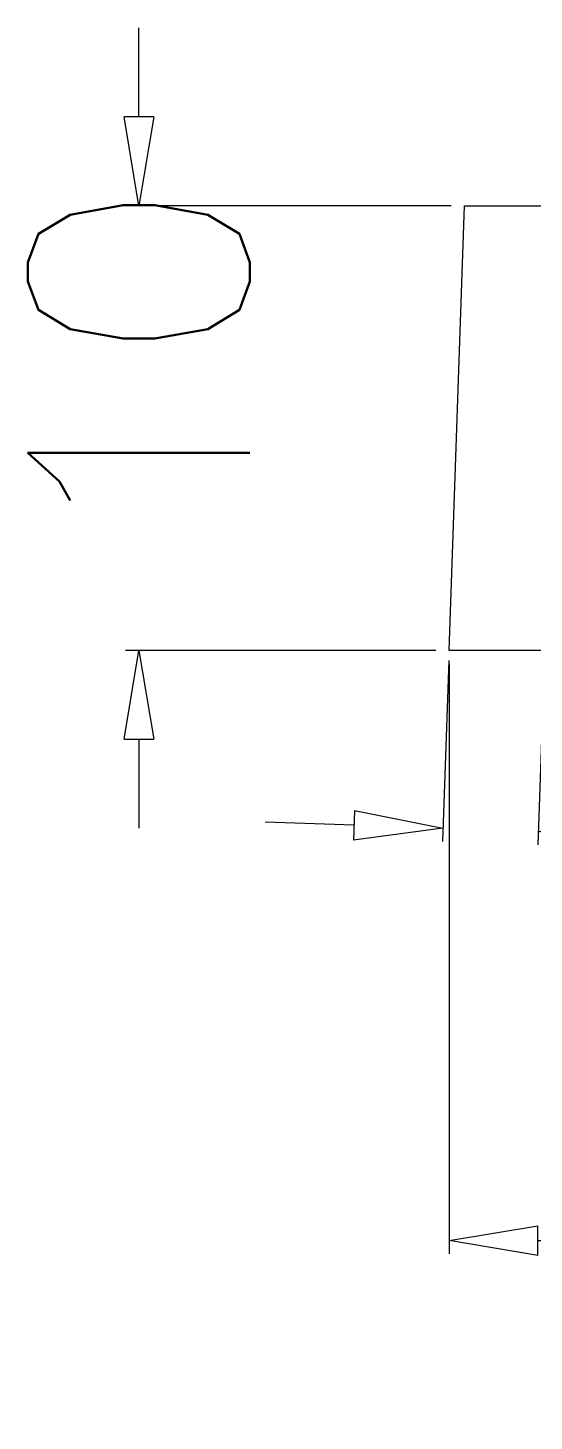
# Model space of a CAD drawing. Extents: x -268 to 907, y 393 to 1224.
# Drawn here: x -139.54 to -128.14, y 1027.3 to 1058.63 of the extents above; entities that cross this region are included whole.
import ezdxf

# ---------------------------------------------------------------- set-up
doc = ezdxf.new("R2010")
doc.units = 0
doc.header["$LTSCALE"] = 1.21
doc.header["$MEASUREMENT"] = 0
doc.layers.get('0').update_dxf_attribs({"linetype": 'CONTINUOUS'})
doc.layers.get('DEFPOINTS').update_dxf_attribs({"linetype": 'CONTINUOUS'})
doc.layers.add('DIM', color=82, linetype='CONTINUOUS')
doc.styles.get("Standard").update_dxf_attribs({"font": 'txt', "bigfont": 'gbcbig.shx'})
doc.styles.add('TXT', font='txt.shx', dxfattribs={"bigfont": 'gbcbig.shx'})
doc.dimstyles.get("Standard").update_dxf_attribs({"dimtxt": 0.18, "dimasz": 0.18, "dimexe": 0.18, "dimexo": 0.0625, "dimgap": 0.09, "dimtad": 0, "dimtih": 1, "dimtoh": 1, "dimdec": 4, "dimzin": 0, "dimdsep": 46, "dimtxsty": 'Standard', "dimcen": 0.09, "dimadec": 0, "dimazin": 0, "dimtfac": 1, "dimtdec": 4, "dimtofl": 0, "dimtmove": 0, "dimatfit": 3, "dimfxl": 0, "dimtolj": 1, "dimtzin": 0, "dimarcsym": 0})

# ---------------------------------------------------------------- blocks, each defined once
blk = doc.blocks.new('_CLOSEDBLANK')
at = {"color": 0, "linetype": 'ByBlock'}
for p, q in [((-1, 0.167), (0, 0)), ((-1, 0.167), (-1, -0.167)), ((0, 0), (-1, -0.167))]:
    blk.add_line(p, q, dxfattribs=at)
blk = doc.blocks.new('*U4')
at = {"layer": 'DIM', "color": 0, "style": 'TXT'}
blk.add_text('191.7', height=5, dxfattribs=at).set_placement((-7248.312, 5775.16))
blk = doc.blocks.new('*D3')
at = {"layer": 'DEFPOINTS', "color": 0}
for p in [(-7337.187, 5790.932), (-7145.488, 5790.932), (-7145.488, 5777.66)]:
    blk.add_point(p, dxfattribs=at)
at = {"layer": 'DIM', "color": 3}
for p, q in [((-7337.187, 5790.632), (-7337.187, 5777.36)), ((-7145.488, 5790.632), (-7145.488, 5777.36)), ((-7335.187, 5777.66), (-7248.972, 5777.66)), ((-7147.488, 5777.66), (-7230.985, 5777.66))]:
    blk.add_line(p, q, dxfattribs=at)
at = {"layer": 'DIM', "color": 0}
blk.add_blockref('*U4', (0, 0), dxfattribs=at)
at = {"layer": 'DIM', "color": 3, "xscale": 2, "yscale": 2, "zscale": 2, "rotation": 180}
blk.add_blockref('_CLOSEDBLANK', (-7337.187, 5777.66), dxfattribs=at)
at = {"layer": 'DIM', "color": 3, "xscale": 2, "yscale": 2, "zscale": 2}
blk.add_blockref('_CLOSEDBLANK', (-7145.488, 5777.66), dxfattribs=at)
blk = doc.blocks.new('*U6')
at = {"layer": 'DIM', "color": 0, "style": 'TXT'}
blk.add_text('10', height=5, rotation=90, dxfattribs=at).set_placement((-7341.668, 5793.016))
blk = doc.blocks.new('*D5')
at = {"layer": 'DEFPOINTS', "color": 0}
for p in [(-7344.168, 5800.932), (-7336.837, 5800.932), (-7337.187, 5790.932)]:
    blk.add_point(p, dxfattribs=at)
at = {"layer": 'DIM', "color": 3}
for p, q in [((-7344.168, 5802.932), (-7344.168, 5804.932)), ((-7337.137, 5800.932), (-7344.468, 5800.932)), ((-7337.487, 5790.932), (-7344.468, 5790.932)), ((-7344.168, 5788.932), (-7344.168, 5786.932))]:
    blk.add_line(p, q, dxfattribs=at)
at = {"layer": 'DIM', "color": 3, "xscale": 2, "yscale": 2, "zscale": 2}
for p, rotation in [((-7344.168, 5800.932), 270), ((-7344.168, 5790.932), 90)]:
    blk.add_blockref('_CLOSEDBLANK', p, dxfattribs=dict(at, rotation=rotation))
at = {"layer": 'DIM', "color": 0}
blk.add_blockref('*U6', (0, 0), dxfattribs=at)
blk = doc.blocks.new('*U16')
at = {"layer": 'DIM', "color": 0, "style": 'TXT'}
blk.add_text('2.15', height=5, rotation=358, dxfattribs=at).set_placement((-7330.609, 5784.195))
blk = doc.blocks.new('*D15')
at = {"layer": 'DEFPOINTS', "color": 0}
for p in [(-7337.184, 5791.007), (-7335.037, 5790.932), (-7337.326, 5786.931)]:
    blk.add_point(p, dxfattribs=at)
at = {"layer": 'DIM', "color": 3}
for p, q in [((-7337.194, 5790.708), (-7337.337, 5786.631)), ((-7335.047, 5790.633), (-7335.189, 5786.556)), ((-7339.325, 5787.001), (-7341.324, 5787.07)), ((-7333.18, 5786.786), (-7331.181, 5786.716))]:
    blk.add_line(p, q, dxfattribs=at)
at = {"layer": 'DIM', "color": 0}
blk.add_blockref('*U16', (0, 0), dxfattribs=at)
at = {"layer": 'DIM', "color": 3, "xscale": 2, "yscale": 2, "zscale": 2}
for p, rotation in [((-7337.326, 5786.931), 358.0000000105759), ((-7335.179, 5786.856), 178.0000000105758)]:
    blk.add_blockref('_CLOSEDBLANK', p, dxfattribs=dict(at, rotation=rotation))

msp = doc.modelspace()

# ---------------------------------------------------------------- linework, layer by layer
at = {"color": 7, "linetype": 'Continuous'}
for p, q in [((-130.05746, 1044.63105), (-129.70826, 1054.63089)), ((-129.70826, 1054.63089), (61.29199, 1054.63089)), ((61.64119, 1044.63105), (-130.05746, 1044.63105))]:
    msp.add_line(p, q, dxfattribs=at)

# ---------------------------------------------------------------- dimensions: what is measured, and where the dimension line sits
at = {"layer": 'DIM', "color": 0}
dim = msp.add_linear_dim(base=(-137.03869, 1054.63089), p1=(-130.05746, 1044.63105), p2=(-129.70826, 1054.63089), angle=90, dimstyle='Standard', dxfattribs=at)
dim.commit()
dim.dimension.update_dxf_attribs({"geometry": '*D5', "text_midpoint": (-137.03869, 1049.63097), "insert": (7207.12916, -4746.30129)})
dim = msp.add_linear_dim(base=(-130.19719, 1040.62957), p1=(-127.9074, 1044.63105), p2=(-130.05484, 1044.70604), angle=178, dimstyle='Standard', dxfattribs=at)
dim.commit()
dim.dimension.update_dxf_attribs({"geometry": '*D15', "text_midpoint": (-116.72999, 1040.15929), "dimtype": 129, "insert": (7207.12916, -4746.30129)})
dim = msp.add_linear_dim(base=(61.641193, 1031.359006), p1=(-130.057459, 1044.631045), p2=(61.641193, 1044.631045), dimstyle='Standard', dxfattribs=at)
dim.commit()
dim.dimension.update_dxf_attribs({"geometry": '*D3', "text_midpoint": (-32.849045, 1031.359006), "dimtype": 128, "insert": (7207.129158, -4746.301286)})

doc.saveas('drawing.dxf')
